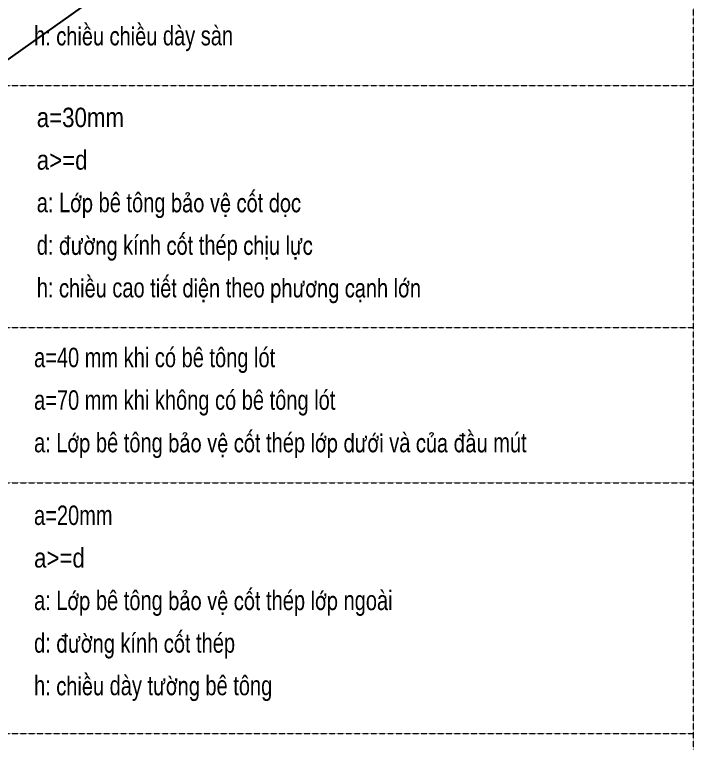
# Model space of a CAD drawing. Header units: millimetres. Extents: x 19378 to 572383, y -1120116 to -527168.
# Drawn here: x 124381 to 140585, y -582891 to -565766 of the extents above; entities that cross this region are included whole.
import ezdxf

# ---------------------------------------------------------------- set-up
doc = ezdxf.new("R2010")
doc.units = ezdxf.units.MM
doc.header["$MEASUREMENT"] = 0
doc.linetypes.add('HIDDEN', pattern=[0.375, 0.25, -0.125])
doc.layers.add('EG Text2', color=7, linetype='Continuous', lineweight=20)
doc.layers.add('LC MANH DUT', color=35, linetype='HIDDEN', lineweight=5)
doc.layers.add('KCS_Plotter', color=11, linetype='Continuous', plot=False)
doc.styles.add('HELVECONDENSE', font='VHELVCN.TTF')

msp = doc.modelspace()

# ---------------------------------------------------------------- linework, layer by layer
at = {"layer": 'KCS_Plotter', "ltscale": 2}
msp.add_line((150335.5, -548347.2), (61378, -611252.8), dxfattribs=at)
at = {"layer": 'LC MANH DUT', "ltscale": 3}
msp.add_line((140327.8, -610829.2, 0), (140327.8, -551844.1), dxfattribs=at)
at = {"layer": 'LC MANH DUT', "ltscale": 3, "elevation": 0}
for points in [[(111101.7, -567428.4), (140327.8, -567428.4)], [(111101.7, -573120.8), (140327.8, -573120.8)], [(111101.7, -576767.4), (140327.8, -576767.4)], [(111101.7, -582660.3), (140327.8, -582660.3)], [(111101.7, -582660.3), (140327.8, -582660.3)]]:
    msp.add_lwpolyline(points, dxfattribs=at)

# ---------------------------------------------------------------- texts
at = {"layer": 'EG Text2', "color": 7, "lineweight": 0, "style": 'HELVECONDENSE', "width": 0.9}
for s, height, p in [('h: chieàu chieàu daøy saøn', 456.489, (124838.1, -566489.1, 0)), ('a: Lôùp beâ toâng baûo veä coát doïc', 456.489, (124902.1, -570410.3, 0)), ('d: ñöôøng kính coát theùp chòu löïc', 456.489, (124902.1, -571410.3, 0)), ('h: chieàu cao tieát dieän theo phöông caïnh lôùn', 456.489, (124902.1, -572410.3, 0)), ('a=40 mm khi coù beâ toâng loùt', 456.489, (124838.1, -574050.3, 0)), ('a=70 mm khi khoâng coù beâ toâng loùt', 456.489, (124838.1, -575050.3, 0)), ('a: Lôùp beâ toâng baûo veä coát theùp lôùp döôùi vaø cuûa ñaàu muùt', 456.489, (124838.1, -576050.3, 0)), ('a=20mm', 456.49, (124838.1, -577758.2, 0)), ('a: Lôùp beâ toâng baûo veä coát theùp lôùp ngoaøi', 456.489, (124838.1, -579758.2, 0)), ('d: ñöôøng kính coát theùp ', 456.489, (124838.1, -580758.2, 0)), ('h: chieàu daøy töôøng beâ toâng', 456.489, (124838.1, -581758.2, 0))]:
    msp.add_text(s, height=height, dxfattribs=at).set_placement(p)
at = {"layer": 'EG Text2', "color": 7, "lineweight": 0, "style": 'HELVECONDENSE'}
for s, p in [('a=30mm', (124902.1, -568410.3, 0)), ('a>=d', (124902.1, -569410.3, 0)), ('a>=d', (124838.1, -578758.2, 0))]:
    msp.add_text(s, height=456.49, dxfattribs=at).set_placement(p)

doc.saveas('drawing.dxf')
